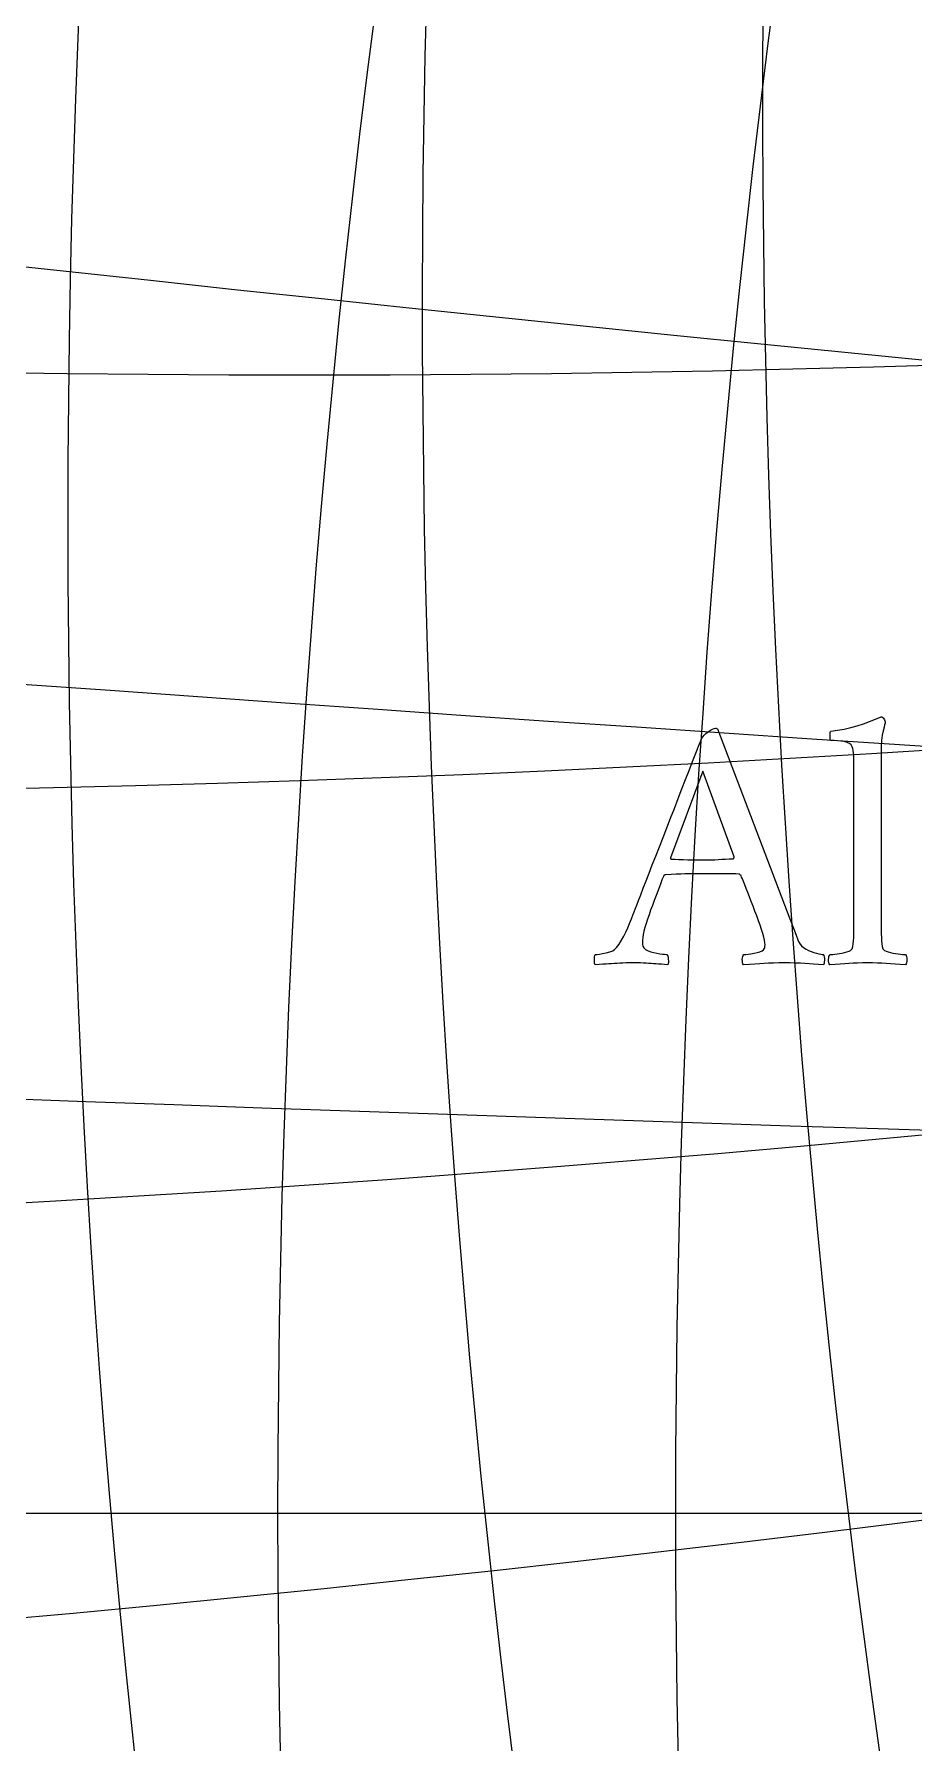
# Model space of a CAD drawing. Header units: millimetres. Extents: x -78 to 78, y -78 to 97.
# Drawn here: x -58.18 to -52.67, y -1.44 to 9.25 of the extents above; entities that cross this region are included whole.
import ezdxf

# ---------------------------------------------------------------- set-up
doc = ezdxf.new("R2010")
doc.units = ezdxf.units.MM
for name, color, linetype in [('CUT_OUTER', 1, 'Continuous'), ('ENGRAVE', 7, 'Continuous'), ('ENGRAVE_FINE', 8, 'Continuous'), ('TEXT', 5, 'Continuous')]:
    doc.layers.add(name, color=color, linetype=linetype)

msp = doc.modelspace()

# ---------------------------------------------------------------- linework, layer by layer
at = {"layer": 'CUT_OUTER'}
msp.add_arc((-0.0002, -0.0002), 77.9998, 178.593623, 0.21968, dxfattribs=at)
at = {"layer": 'ENGRAVE'}
msp.add_lwpolyline([(-70.59, 0), (70.59, 0)], dxfattribs=at)
msp.add_lwpolyline([(-70.59, 0), (70.59, 0)], dxfattribs=at)
msp.add_lwpolyline([(-70.59, 0), (70.59, 0)], dxfattribs=at)
for radius in [76.44, 76.44, 74.3925, 70.59, 70.59, 70.59]:
    msp.add_circle((0, 0), radius, dxfattribs=at)
for centre, radius, start, end in [((12.4469, 0), 71.679, 100, 260), ((0, 406.5116), 400.3358, 260, 280)]:
    msp.add_arc(centre, radius, start, end, dxfattribs=at)
at = {"layer": 'ENGRAVE_FINE'}
for centre, radius, start, end in [((3.082, 0), 70.6573, 92.499999, 267.500001), ((6.1758, 0), 70.8596, 95, 265), ((9.2933, 0), 71.1991, 97.5, 262.5), ((15.6494, 0), 72.3039, 102.5, 257.5), ((18.9145, 0), 73.0801, 105, 255), ((2.8246, 1.2331), 70.6573, 116.083333, 291.083334), ((5.66, 2.4708), 70.8596, 118.583333, 288.583334), ((8.5172, 3.7181), 71.1991, 121.083333, 286.083334), ((11.4073, 4.9798), 71.679, 123.583333, 283.583333), ((14.3424, 6.2611), 72.3039, 126.083333, 281.083333), ((17.3348, 7.5674), 73.0801, 128.583333, 278.583333), ((20.398, 8.9046), 74.0157, 131.083333, 276.083333), ((-56.4836, 129.3885), 122.2655, 263.583333, 323.583333), ((-61.1628, 140.1071), 135.6021, 266.083333, 321.083333), ((-66.8258, 153.0797), 151.3807, 268.583333, 318.583333), ((-73.7994, 169.0543), 170.4193, 271.083333, 316.083333), ((-82.5736, 189.1534), 193.9444, 273.583333, 313.583333), ((-93.9184, 215.1414), 223.8829, 276.083333, 311.083333), ((-109.118, 249.9594), 263.4455, 278.583333, 308.583333), ((-130.4836, 298.9021), 318.4109, 281.083333, 306.083333), ((-162.6382, 372.5594), 400.3358, 283.583333, 303.583333), ((-216.369, 495.642), 536.1843, 286.083333, 301.083333), ((-324.0386, 742.2834), 806.8474, 288.5833333, 298.5833333), ((-647.4603, 1483.1539), 1616.7768, 291.0833333, 296.0833333), ((647.4603, -1483.1539), 1616.7768, 111.0833333, 116.0833333), ((324.0386, -742.2834), 806.8474, 108.5833333, 118.5833333), ((216.369, -495.642), 536.1843, 106.083333, 121.083333), ((162.6382, -372.5594), 400.3358, 103.583333, 123.583333), ((0, 326.1418), 318.4109, 257.5, 282.5), ((130.4836, -298.9021), 318.4109, 101.083333, 126.083333), ((109.118, -249.9594), 263.4455, 98.583333, 128.583333), ((0, 540.811), 536.1843, 262.5, 277.5), ((93.9184, -215.1414), 223.8829, 96.083333, 131.083333), ((0, 809.9294), 806.8474, 265, 275), ((0, 1618.3171), 1616.7768, 267.5, 272.5)]:
    msp.add_arc(centre, radius, start, end, dxfattribs=at)
at = {"layer": 'TEXT'}
for points in [[(-53.0494, 4.6792), (-53.0495, 4.6924), (-53.0497, 4.7068), (-53.05, 4.7225), (-53.0505, 4.7395), (-53.0516, 4.7563), (-53.0537, 4.7711), (-53.0567, 4.7841), (-53.0608, 4.7953), (-53.0672, 4.8067), (-53.0776, 4.8158), (-53.0917, 4.8226), (-53.1097, 4.8272), (-53.13, 4.8302), (-53.151, 4.8323), (-53.1727, 4.8336), (-53.1951, 4.834), (-53.1962, 4.8358), (-53.1971, 4.8411), (-53.1979, 4.85), (-53.1985, 4.8625), (-53.1986, 4.8751), (-53.1977, 4.8844), (-53.1958, 4.8905), (-53.1928, 4.8932), (-53.151, 4.8987), (-53.1097, 4.906), (-53.069, 4.9152), (-53.0289, 4.9263), (-52.9896, 4.9387), (-52.9515, 4.9522), (-52.9145, 4.9666), (-52.8786, 4.982), (-52.8741, 4.9813), (-52.8698, 4.9789), (-52.8656, 4.975), (-52.8615, 4.9695), (-52.858, 4.9633), (-52.8555, 4.9573), (-52.8541, 4.9514), (-52.8536, 4.9456), (-52.8543, 4.9425), (-52.8567, 4.9331), (-52.8606, 4.9174), (-52.8661, 4.8955), (-52.8716, 4.8678), (-52.8755, 4.8346), (-52.8778, 4.796), (-52.8786, 4.7521), (-52.8786, 3.6955), (-52.8785, 3.6709), (-52.8783, 3.6471), (-52.878, 3.6242), (-52.8775, 3.6021), (-52.8764, 3.5815), (-52.8743, 3.5628), (-52.8713, 3.5462), (-52.8672, 3.5315), (-52.8634, 3.526), (-52.8567, 3.5207), (-52.8469, 3.5157), (-52.8342, 3.511), (-52.8197, 3.5068), (-52.8046, 3.5034), (-52.7889, 3.5006), (-52.7727, 3.4985), (-52.7574, 3.497), (-52.7445, 3.496), (-52.7341, 3.4953), (-52.726, 3.4951), (-52.723, 3.4897), (-52.7206, 3.4826), (-52.719, 3.4738), (-52.7181, 3.4632), (-52.7181, 3.4527), (-52.7195, 3.4439), (-52.7221, 3.4367), (-52.726, 3.4313), (-52.7592, 3.4335), (-52.7904, 3.4356), (-52.8195, 3.4375), (-52.8467, 3.4393), (-52.8738, 3.4408), (-52.9025, 3.4419), (-52.933, 3.4425), (-52.9651, 3.4427), (-52.9962, 3.4425), (-53.0258, 3.4419), (-53.0537, 3.4408), (-53.0801, 3.4393), (-53.1068, 3.4375), (-53.1356, 3.4356), (-53.1666, 3.4335), (-53.1997, 3.4313), (-53.2036, 3.4367), (-53.2062, 3.4439), (-53.2076, 3.4527), (-53.2076, 3.4632), (-53.2067, 3.4738), (-53.2051, 3.4826), (-53.2027, 3.4897), (-53.1997, 3.4951), (-53.1917, 3.4953), (-53.1815, 3.496), (-53.1689, 3.497), (-53.1541, 3.4985), (-53.1383, 3.5006), (-53.1228, 3.5034), (-53.1076, 3.5068), (-53.0927, 3.511), (-53.0796, 3.5157), (-53.0699, 3.5207), (-53.0636, 3.526), (-53.0608, 3.5315), (-53.0567, 3.5462), (-53.0537, 3.5628), (-53.0516, 3.5815), (-53.0505, 3.6021), (-53.05, 3.6242), (-53.0497, 3.6471), (-53.0495, 3.6709), (-53.0494, 3.6955)], [(-54.4293, 3.7479), (-54.428, 3.7513), (-54.4239, 3.7618), (-54.4171, 3.7792), (-54.4077, 3.8036), (-54.3959, 3.834), (-54.3823, 3.8694), (-54.3669, 3.9097), (-54.3496, 3.9551), (-54.3308, 4.0042), (-54.3106, 4.0561), (-54.2892, 4.1107), (-54.2665, 4.168), (-54.2431, 4.227), (-54.2195, 4.287), (-54.1958, 4.3477), (-54.172, 4.4094), (-54.1483, 4.4708), (-54.125, 4.5309), (-54.1022, 4.5897), (-54.0798, 4.6473), (-54.0582, 4.7025), (-54.0379, 4.7543), (-54.0189, 4.8027), (-54.0012, 4.8477), (-53.9953, 4.8571), (-53.9867, 4.867), (-53.9754, 4.8776), (-53.9614, 4.8887), (-53.9469, 4.8986), (-53.9343, 4.9058), (-53.9236, 4.91), (-53.9147, 4.9115), (-53.9126, 4.9114), (-53.911, 4.9112), (-53.9098, 4.9108), (-53.909, 4.9103), (-53.9082, 4.9097), (-53.907, 4.9089), (-53.9054, 4.908), (-53.9033, 4.9069), (-53.4502, 3.7183), (-53.4278, 3.6596), (-53.4109, 3.6158), (-53.3993, 3.5868), (-53.3932, 3.5725), (-53.3862, 3.5604), (-53.3764, 3.5492), (-53.364, 3.5388), (-53.3488, 3.5293), (-53.3323, 3.5208), (-53.3158, 3.5136), (-53.2993, 3.5077), (-53.2828, 3.5031), (-53.2678, 3.4996), (-53.2557, 3.4971), (-53.2467, 3.4956), (-53.2407, 3.4951), (-53.2368, 3.4886), (-53.2344, 3.4806), (-53.2334, 3.471), (-53.2338, 3.4598), (-53.235, 3.4491), (-53.2361, 3.4407), (-53.2372, 3.4348), (-53.2384, 3.4313), (-53.2706, 3.4335), (-53.301, 3.4356), (-53.3298, 3.4375), (-53.3568, 3.4393), (-53.3843, 3.4408), (-53.4143, 3.4419), (-53.4469, 3.4425), (-53.482, 3.4427), (-53.5191, 3.4425), (-53.5529, 3.4419), (-53.5834, 3.4408), (-53.6107, 3.4393), (-53.6379, 3.4375), (-53.6685, 3.4356), (-53.7023, 3.4335), (-53.7393, 3.4313), (-53.7433, 3.4367), (-53.7459, 3.4439), (-53.7472, 3.4527), (-53.7473, 3.4632), (-53.7463, 3.4738), (-53.7442, 3.4826), (-53.7411, 3.4897), (-53.7371, 3.4951), (-53.7254, 3.4956), (-53.7109, 3.4971), (-53.6935, 3.4996), (-53.6733, 3.5031), (-53.6534, 3.5074), (-53.6369, 3.5125), (-53.6238, 3.5182), (-53.6141, 3.5247), (-53.6101, 3.5301), (-53.6073, 3.5372), (-53.6056, 3.546), (-53.605, 3.5566), (-53.6059, 3.5686), (-53.6087, 3.5842), (-53.6133, 3.6033), (-53.6198, 3.626), (-53.6277, 3.6513), (-53.6366, 3.6781), (-53.6465, 3.7065), (-53.6574, 3.7365), (-53.6688, 3.767), (-53.6801, 3.7971), (-53.6915, 3.8268), (-53.7029, 3.856), (-53.7138, 3.8838), (-53.7237, 3.909), (-53.7326, 3.9316), (-53.7405, 3.9517), (-53.747, 3.9681), (-53.7516, 3.9798), (-53.7544, 3.9869), (-53.7553, 3.9892), (-53.7556, 3.9895), (-53.7564, 3.9904), (-53.7578, 3.9918), (-53.7598, 3.9938), (-53.7621, 3.9958), (-53.7644, 3.9972), (-53.7667, 3.9981), (-53.769, 3.9983), (-53.787, 3.9993), (-53.8071, 4), (-53.8292, 4.0005), (-53.8532, 4.0006), (-53.8778, 4.0006), (-53.9016, 4.0006), (-53.9245, 4.0006), (-53.9466, 4.0006), (-53.9523, 4.0006), (-53.9579, 4.0006), (-53.9636, 4.0006), (-53.9693, 4.0006), (-53.9749, 4.0006), (-53.9802, 4.0006), (-53.9851, 4.0006), (-53.9898, 4.0006), (-54.0227, 4.0005), (-54.053, 4.0003), (-54.0808, 4), (-54.106, 3.9995), (-54.1316, 3.9987), (-54.1606, 3.9975), (-54.1931, 3.9958), (-54.2289, 3.9938), (-54.2302, 3.9936), (-54.2318, 3.9929), (-54.2336, 3.9919), (-54.2358, 3.9904), (-54.2377, 3.9889), (-54.2392, 3.9878), (-54.24, 3.9872), (-54.2403, 3.987), (-54.2414, 3.9841), (-54.2446, 3.9756), (-54.2499, 3.9613), (-54.2574, 3.9414), (-54.2664, 3.9176), (-54.2762, 3.8916), (-54.2868, 3.8635), (-54.2984, 3.8332), (-54.31, 3.8024), (-54.3209, 3.7726), (-54.331, 3.7438), (-54.3405, 3.716), (-54.3498, 3.6887), (-54.3573, 3.6636), (-54.3629, 3.6408), (-54.3667, 3.6203), (-54.3692, 3.602), (-54.371, 3.5856), (-54.372, 3.5712), (-54.3724, 3.5589), (-54.3702, 3.547), (-54.3636, 3.5364), (-54.3525, 3.527), (-54.3371, 3.519), (-54.3193, 3.5122), (-54.3012, 3.5068), (-54.2829, 3.5026), (-54.2642, 3.4997), (-54.2472, 3.4977), (-54.2338, 3.4962), (-54.2239, 3.4954), (-54.2175, 3.4951), (-54.2154, 3.4916), (-54.2136, 3.4857), (-54.212, 3.4774), (-54.2107, 3.4666), (-54.21, 3.4555), (-54.2101, 3.4459), (-54.2111, 3.4378), (-54.213, 3.4313), (-54.2338, 3.4325), (-54.2531, 3.4336), (-54.2708, 3.4348), (-54.287, 3.4359), (-54.3024, 3.437), (-54.3177, 3.4382), (-54.3331, 3.4393), (-54.3485, 3.4404), (-54.3651, 3.4414), (-54.3841, 3.4422), (-54.4055, 3.4426), (-54.4293, 3.4427), (-54.4534, 3.4426), (-54.4754, 3.4422), (-54.4955, 3.4414), (-54.5136, 3.4404), (-54.5306, 3.4393), (-54.5477, 3.4382), (-54.5648, 3.437), (-54.5819, 3.4359), (-54.6001, 3.4348), (-54.6206, 3.4336), (-54.6434, 3.4325), (-54.6684, 3.4313), (-54.6704, 3.4348), (-54.6718, 3.4407), (-54.6727, 3.4491), (-54.673, 3.4598), (-54.6727, 3.471), (-54.6718, 3.4806), (-54.6704, 3.4886), (-54.6684, 3.4951), (-54.6564, 3.4957), (-54.6408, 3.4977), (-54.6217, 3.5009), (-54.599, 3.5053), (-54.5765, 3.5113), (-54.5582, 3.5187), (-54.5441, 3.5278), (-54.5341, 3.5384), (-54.5176, 3.5606), (-54.5025, 3.5842), (-54.4886, 3.609), (-54.476, 3.6351), (-54.4641, 3.6623), (-54.4524, 3.6901), (-54.4408, 3.7186), (-54.4293, 3.7479)], [(-53.9944, 4.6428), (-54.197, 4.1008), (-54.197, 4.1005), (-54.1968, 4.0997), (-54.1964, 4.0982), (-54.1959, 4.0963), (-54.1953, 4.0943), (-54.1945, 4.0928), (-54.1936, 4.092), (-54.1925, 4.0917), (-54.1698, 4.0906), (-54.145, 4.0897), (-54.118, 4.0889), (-54.0889, 4.0883), (-54.0602, 4.0878), (-54.0345, 4.0874), (-54.0118, 4.0872), (-53.9921, 4.0871), (-53.9666, 4.0873), (-53.9423, 4.0877), (-53.9193, 4.0884), (-53.8976, 4.0894), (-53.876, 4.0906), (-53.8535, 4.0917), (-53.8299, 4.0928), (-53.8054, 4.094), (-53.8033, 4.0943), (-53.8017, 4.0954), (-53.8005, 4.0972), (-53.7997, 4.0997), (-53.7992, 4.1022), (-53.7988, 4.1039), (-53.7986, 4.105), (-53.7986, 4.1054)]]:
    msp.add_lwpolyline(points, close=True, dxfattribs=at)

doc.saveas('drawing.dxf')
